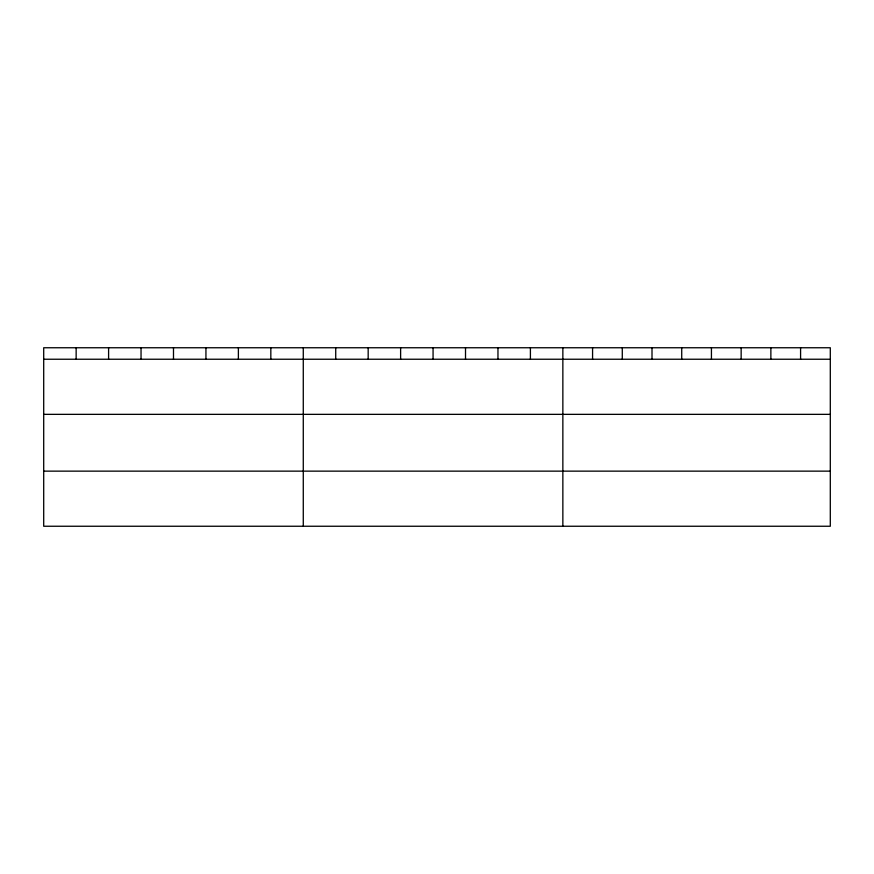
<?xml version="1.0" encoding="UTF-8"?>
<svg xmlns="http://www.w3.org/2000/svg" width="874" height="874" viewBox="0 0 874 874"><rect width="100%" height="100%" fill="white"/><g stroke="black" fill="none" stroke-linecap="round" stroke-linejoin="round"><path stroke-width="1.31" d="M830.3 359.236L830.3 526.246L43.7 526.246L43.7 347.754L830.3 347.754L830.3 359.236L43.7 359.236M43.7 414.352L830.3 414.352M43.7 471.141L830.3 471.141M800.584 347.754L800.584 359.236M770.868 347.754L770.868 359.236M741.152 347.754L741.152 359.236M711.436 347.754L711.436 359.236M681.72 347.754L681.72 359.236M652.004 347.754L652.004 359.236M622.288 347.754L622.288 359.236M592.572 347.754L592.572 359.236M562.856 347.754L562.856 526.246M530.409 347.754L530.409 359.236M497.962 347.754L497.962 359.236M465.514 347.754L465.514 359.236M433.067 347.754L433.067 359.236M400.62 347.754L400.62 359.236M368.173 347.754L368.173 359.236M335.725 347.754L335.725 359.236M303.278 347.754L303.278 526.246M270.831 347.754L270.831 359.236M238.383 347.754L238.383 359.236M205.936 347.754L205.936 359.236M173.489 347.754L173.489 359.236M141.042 347.754L141.042 359.236M108.595 347.754L108.595 359.236M76.147 347.754L76.147 359.236"/></g></svg>
